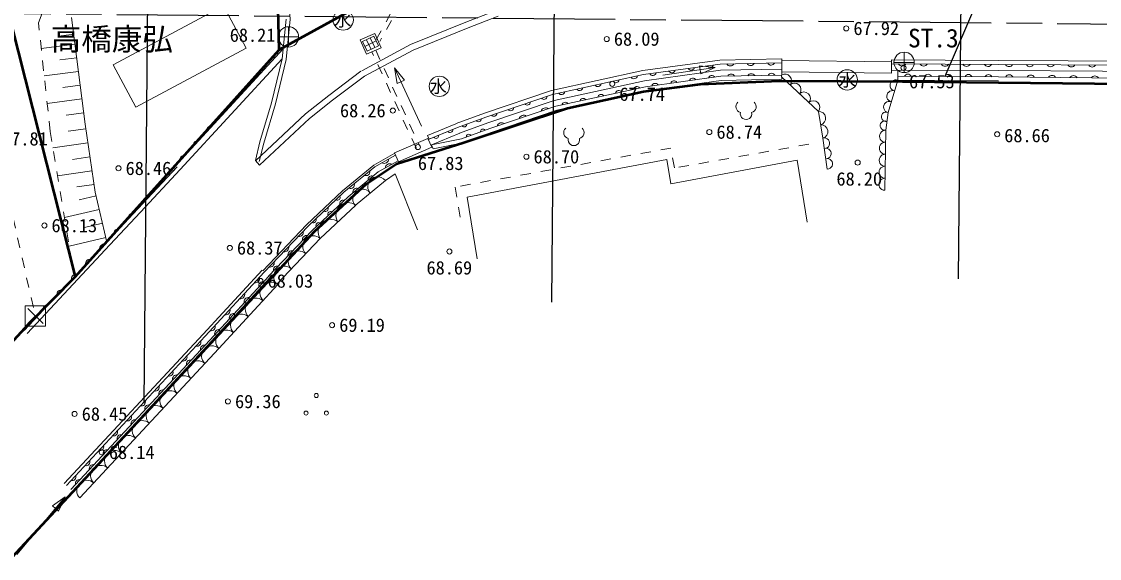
# Model space of a CAD drawing. Units: millimetres, scale not verified. Extents: x 0 to 478532, y 0 to 420999.
# Drawn here: x 138047 to 191054, y 80348 to 106724 of the extents above; entities that cross this region are included whole.
import ezdxf
from ezdxf.enums import TextEntityAlignment as Align

# ---------------------------------------------------------------- set-up
doc = ezdxf.new("R2010")
doc.units = ezdxf.units.MM
doc.header["$LTSCALE"] = 500
doc.linetypes.add('CHAIN', pattern=[18.5, 12, -1.5, 3.5, -1.5])
doc.linetypes.add('USER1', pattern=[2, 1, -1])
for name, color, linetype, lineweight in [('BGD', 7, 'Continuous', 13), ('BGD-EXST', 7, 'Continuous', 13), ('BMK-1', 171, 'Continuous', 25), ('BMK-SRVR', 3, 'Continuous', 13), ('境界', 6, 'Continuous', 50)]:
    doc.layers.add(name, color=color, linetype=linetype, lineweight=lineweight)
doc.layers.add('所有者', color=6, linetype='Continuous')
doc.styles.add('ＭＳ ゴシック', font='')
doc.styles.get('ＭＳ ゴシック').set_extended_font_data('MS Gothic')

msp = doc.modelspace()

# ---------------------------------------------------------------- linework, layer by layer
at = {"layer": 'BGD', "linetype": 'USER1'}
for p, q in [((155490.2, 105839.7), (157504.9, 109503.9)), ((157680.1, 109407.5), (155665.4, 105743.3)), ((138878.7, 106670.2), (139408.4, 108095.7)), ((139455.2, 101329.4), (138878.7, 106670.2)), ((157445.6, 100518.2), (155279.9, 105238.5)), ((155461.6, 105321.9), (157627.4, 100601.6)), ((139455.2, 101329.4), (140637.5, 94175.2)), ((169972.3, 100509.2), (159378.6, 98596.7)), ((170158.1, 99530.6), (169972.3, 100509.2)), ((176766.8, 100703.4), (170158.1, 99530.6)), ((159378.6, 98596.7), (159671.8, 96722.5))]:
    msp.add_line(p, q, dxfattribs=at)
at = {"layer": 'BGD'}
for p, q in [((147984.5, 107495.4), (142555.8, 104605.3)), ((149093.5, 105412.3), (147984.5, 107495.4)), ((161383.7, 107273.8), (159898.1, 106697.2)), ((140509.6, 106932.7), (141171.3, 101689.1)), ((151060.3, 106839.4), (150868.9, 104886.9)), ((159898.1, 106697.2), (157170.7, 105598.4)), ((140613.6, 106108.5), (139987.5, 106029.5)), ((155423.2, 106144), (154699.7, 105826.7)), ((155732.5, 105438.9), (155423.2, 106144)), ((140676.8, 105607.6), (139016, 105398)), ((154699.7, 105826.7), (155009, 105121.5)), ((157170.7, 105598.4), (154774.2, 104305)), ((154820.6, 105742.8), (155374.6, 106007.8)), ((155047.6, 105268.3), (154820.6, 105742.8)), ((154934.1, 105505.6), (155488.1, 105770.6)), ((155232.3, 105356.6), (155005.3, 105831.2)), ((155601.6, 105533.3), (155047.6, 105268.3)), ((155416.9, 105445), (155189.9, 105919.5)), ((155374.6, 106007.8), (155601.6, 105533.3)), ((143664.9, 102522.2), (149093.5, 105412.3)), ((145626.8, 99658.4), (150917.4, 105381.2)), ((145626.8, 99658.4), (150917.4, 105381.2)), ((155009, 105121.5), (155732.5, 105438.9)), ((140760.7, 104943.2), (139924.3, 104837.7)), ((142555.8, 104605.3), (143664.9, 102522.2)), ((150868.9, 104886.9), (145847.1, 99454.8)), ((150868.9, 104886.9), (150339.6, 102737.3)), ((156379.4, 104445.7), (156879.1, 103851.7)), ((156379.4, 104445.7), (156517, 103681.8)), ((156379.4, 104445.7), (157722.2, 101584.9)), ((172396.3, 104634.3), (168626.8, 104116.5)), ((168626.8, 104116.5), (172396.3, 104634.3)), ((172160.6, 104465.7), (169591.2, 104093.8)), ((172160.6, 104465.7), (171389.6, 104556.2)), ((171446.9, 104160.3), (171389.6, 104556.2)), ((172160.6, 104465.7), (171446.9, 104160.3)), ((172396.3, 104634.3), (175438, 104694.1)), ((175412.6, 104693.6), (172396.3, 104634.3)), ((175440.6, 104894.2), (175430.1, 104093.8)), ((180829.1, 104745.3), (175439.6, 104815.8)), ((180821.8, 104185.3), (180830.4, 104844.1)), ((186100.3, 104615.9), (180827.8, 104644.1)), ((186100.3, 104615.9), (180827.8, 104644.1)), ((186101.4, 104815.9), (180830.4, 104844.1)), ((186100.3, 104615.9), (196312.4, 104562.1)), ((196312.4, 104562.1), (186100.3, 104615.9)), ((140845.1, 104274.1), (139160.3, 104061.5)), ((154916.7, 104041), (153340.5, 102862.5)), ((168626.8, 104116.5), (164163.2, 103139.9)), ((164163.2, 103139.9), (168626.8, 104116.5)), ((172443.2, 104035.1), (168731.9, 103525.3)), ((175424.4, 104093.7), (172443.2, 104035.1)), ((175428.3, 103893.7), (175424.4, 104093.7)), ((177234.8, 102307.9), (175426.2, 104003.9)), ((177234.8, 102307.9), (175428.9, 104001.3)), ((175432.3, 104255.9), (180821.8, 104185.3)), ((180823.9, 104344.1), (186098.7, 104315.9)), ((181135.3, 104042.5), (181134.2, 103842.5)), ((181136.9, 104342.5), (181135.3, 104042.5)), ((181135.3, 104042.5), (186097.1, 104015.9)), ((181135.3, 104042.5), (186097.1, 104015.9)), ((186097.1, 104015.9), (194505.4, 103910)), ((194505.4, 103910), (186097.1, 104015.9)), ((140930.1, 103600.2), (140081.7, 103493.2)), ((156879.1, 103851.7), (156517, 103681.8)), ((168731.9, 103525.3), (164323.4, 102560.8)), ((181134.2, 103842.5), (180657, 102255.9)), ((180657, 102255.9), (181134.2, 103842.5)), ((181134.2, 103842.5), (186096, 103815.9)), ((141015.8, 102921.4), (139306.6, 102705.8)), ((152206.9, 101968), (153340.5, 102862.5)), ((164163.2, 103139.9), (160875.4, 102033.7)), ((160875.4, 102033.7), (164163.2, 103139.9)), ((150339.6, 102737.3), (149768.3, 100808.7)), ((164323.4, 102560.8), (161074.3, 101467.5)), ((177452.2, 100993.2), (177234.8, 102307.9)), ((177452.2, 100993.2), (177234.8, 102307.9)), ((141102, 102237.8), (140241.3, 102129.2)), ((149750.7, 99663), (152206.9, 101968)), ((160875.4, 102033.7), (159482.1, 101523.3)), ((160875.4, 102033.7), (159482.1, 101523.3)), ((180657, 102255.9), (180544.2, 101387.5)), ((180544.2, 101387.5), (180657, 102255.9)), ((141205.1, 101460.3), (140340.5, 101332.3)), ((141171.3, 101689.1), (141667.7, 98335.3)), ((159404.9, 101707.8), (158012.3, 101125.3)), ((159482.1, 101523.3), (158050.7, 100924.6)), ((159482.1, 101523.3), (158089.5, 100940.8)), ((159597.9, 101246.5), (158170.6, 100649.6)), ((161074.3, 101467.5), (159688.5, 100959.9)), ((180544.2, 101387.5), (180502.1, 98433.1)), ((180502.1, 98433.1), (180544.2, 101387.5)), ((141307.5, 100768.6), (139589.9, 100514.4)), ((149768.3, 100808.7), (149545.5, 99901.2)), ((158023.9, 100986.1), (156392.2, 100274.9)), ((158012.3, 101125.3), (158089.5, 100940.8)), ((158215.7, 100546), (158023.9, 100986.1)), ((159688.5, 100959.9), (158205.2, 100664.1)), ((159742.8, 100766.8), (158284, 100475.8)), ((177669.3, 99478), (177452.2, 100993.2)), ((177669.3, 99478), (177452.2, 100993.2)), ((156392.2, 100274.9), (156583.9, 99834.9)), ((156583.9, 99834.9), (158215.7, 100546)), ((158205.3, 100664.1), (158284, 100475.8)), ((141409.2, 100081.6), (140556.2, 99955.3)), ((149545.5, 99901.2), (149750.7, 99663)), ((155421.8, 99585.2), (156441.9, 100160.9)), ((156441.9, 100160.9), (155421.8, 99585.2)), ((155592.1, 99336.8), (156562.3, 99884.4)), ((159958.7, 98105.3), (169785.2, 99944)), ((169785.2, 99944), (169981.8, 98748.8)), ((176187, 99909.9), (169981.8, 98748.8)), ((176687, 96870.5), (176187, 99909.9)), ((141510.2, 99399.2), (139815.7, 99148.3)), ((143743.2, 97504), (145701.2, 99591.6)), ((145173.8, 99029.3), (145701.2, 99591.6)), ((153903.6, 98336.3), (155421.8, 99585.2)), ((155421.8, 99585.2), (153903.6, 98336.3)), ((154101.9, 98110.9), (155592.1, 99336.8)), ((156426.1, 99248.3), (155941.5, 98912.1)), ((157516.5, 96492.5), (156426.1, 99248.3)), ((138175.8, 91540.9), (145173.8, 99029.3)), ((141610.6, 98721.4), (140769, 98596.8)), ((154451.3, 97686.1), (155941.5, 98912.1)), ((154451.3, 97686.1), (155941.5, 98912.1)), ((141708.6, 98161.7), (140876.1, 97965.4)), ((141667.7, 98335.3), (142243.4, 95893.5)), ((152133.6, 96673), (153903.6, 98336.3)), ((153903.6, 98336.3), (152133.6, 96673)), ((152345.1, 96460), (154101.9, 98110.9)), ((160458.7, 95065.8), (159958.7, 98105.3)), ((152732.7, 96069.6), (154478.5, 97710.1)), ((141865.6, 97495.7), (140155.4, 97092.5)), ((143743.2, 97504), (142243.4, 95893.5)), ((142026.9, 96811.6), (141148.6, 96604.5)), ((152133.6, 96673), (149981.6, 94415.1)), ((152133.6, 96673), (149981.6, 94415.1)), ((140388.3, 95683.6), (142192.6, 96109)), ((150198.8, 94208.1), (152345.1, 96460)), ((150596.9, 93828.7), (152732.7, 96069.6)), ((142243.4, 95893.5), (138175.8, 91540.9)), ((142389.5, 95757), (138321.9, 91404.3)), ((147084.3, 91269.7), (149981.6, 94415.1)), ((149981.6, 94415.1), (147084.3, 91269.7)), ((150202.3, 94211.9), (147304.4, 91065.9)), ((147304.4, 91065.9), (150202.3, 94211.9)), ((147744.7, 90658.3), (150643.6, 93805.4)), ((138352.6, 91884.5), (139102.6, 92634.5)), ((138352.6, 92634.5), (139102.6, 91884.5)), ((140257.3, 83931.2), (147084.3, 91269.7)), ((147084.3, 91269.7), (140257.3, 83931.2)), ((140476.9, 83726.9), (147304.4, 91065.9)), ((140916.2, 83318.2), (147744.7, 90658.3)), ((140196.7, 83372.9), (137817.5, 80536.2)), ((140196.7, 83372.9), (139561.5, 82926.8)), ((140196.7, 83372.9), (139868, 82669.8)), ((139868, 82669.8), (139561.5, 82926.8))]:
    msp.add_line(p, q, dxfattribs=at)
at = {"layer": 'BGD', "linetype": 'USER1'}
msp.add_lwpolyline([(131886, 122294), (134628.2, 110172.4), (136739.6, 100966.2), (138727.6, 92259.5)], dxfattribs=at)
at = {"layer": 'BGD'}
for points in [[(149256.4, 114733), (149880.9, 113027.3), (151079.1, 109323.1), (151261, 106836.9), (151066.5, 104853), (150532.7, 102685), (149961.4, 100756.4), (149739.8, 99853.5)], [(161492.2, 106994.2), (160008.4, 106418.3), (157298.4, 105326.5), (154916.7, 104041)], [(175440.6, 104894.2), (172380.7, 104834.1), (168591.8, 104313.5), (164109.7, 103333), (160809.1, 102222.4), (159413.3, 101711)], [(186101.4, 104815.9), (196313.6, 104762.1), (211195.9, 104668.6), (223146.8, 104588.3), (234730.9, 104481.6), (244540.5, 104420.8)], [(149545.4, 99881.8), (152010.9, 102195.6), (153157.7, 103100.4), (154737.1, 104281.2)], [(175434.1, 104393.9), (172419.7, 104334.7), (168679.4, 103820.9), (164243.3, 102850.3), (160974.8, 101750.6), (159585.3, 101241.6)], [(175424.4, 104093.7), (172443.2, 104035.1), (168731.9, 103525.3), (164323.4, 102560.8), (161074.3, 101467.5), (159688.5, 100959.9)], [(186098.7, 104315.9), (196310.7, 104262.1), (211192.6, 104168.6), (223142.9, 104088.3), (234727.1, 103981.7), (244547.6, 103920.7)], [(175428.3, 103893.7), (172458.8, 103835.4), (168767, 103328.2), (164376.9, 102367.7), (161140.6, 101278.8), (159742.8, 100766.8)], [(149909.2, 94484.1), (152063.1, 96744), (153837.5, 98411.4), (155365, 99668), (156403, 100253.8)], [(150198.8, 94208.1), (152345.1, 96460), (154101.9, 98110.9), (155592.1, 99336.8), (156562.3, 99884.4)], [(145847.1, 99454.8), (143889.3, 97367.4), (142389.7, 95757.2)], [(150596.9, 93828.7), (152732.7, 96069.6), (154478.5, 97710.1)], [(140147.5, 84033.4), (146974.2, 91371.6), (149871.3, 94516.7)], [(140476.9, 83726.9), (147304.4, 91065.9), (150202.3, 94211.9)], [(140550.1, 83658.8), (147377.8, 90997.9), (150275.8, 94144.1)], [(140916.2, 83318.2), (147744.7, 90658.3), (150643.6, 93805.4)]]:
    msp.add_lwpolyline(points, dxfattribs=at)
msp.add_lwpolyline([(138227.6, 91759.5), (139227.6, 91759.5), (139227.6, 92759.5), (138227.6, 92759.5)], close=True, dxfattribs=at)
for centre, radius in [((153865.9, 106803.7), 500), ((158590.6, 103542.8), 500), ((178651.8, 103860.2), 500), ((152538.3, 88352.8), 100), ((152038.3, 87486.8), 100), ((153038.3, 87486.8), 100)]:
    msp.add_circle(centre, radius, dxfattribs=at)
for centre, radius, start, end in [((150646.8, 104968), 181.8, 73.98978, 200.50528), ((149985.5, 104252.7), 181.8, 73.99182, 200.50443), ((170972.5, 104515.1), 175.7, 213.33821, 342.30688), ((171914.8, 104644.6), 175.7, 213.33907, 342.30577), ((172897.2, 104734.6), 190.5, 209.48309, 332.76814), ((173902.7, 104754.4), 190.4, 209.48025, 332.7693), ((174908.1, 104774.1), 190.4, 209.48025, 332.7693), ((181355.6, 104745.8), 204.4, 210.41509, 328.9704), ((182410.1, 104740.1), 204.4, 210.41536, 328.97176), ((183464.6, 104734.5), 204.4, 210.41509, 328.9704), ((184519.1, 104728.8), 204.4, 210.41467, 328.97245), ((185573.6, 104723.2), 204.4, 210.41509, 328.9704), ((186611.4, 104708.1), 194.8, 208.82722, 330.57021), ((187632.6, 104702.7), 194.8, 208.82649, 330.57093), ((188653.8, 104697.3), 194.8, 208.82649, 330.57093), ((189675, 104691.9), 194.8, 208.82722, 330.57021), ((190696.3, 104686.6), 194.8, 208.82722, 330.57021), ((168166.4, 104083.3), 166, 215.76664, 348.91538), ((169087.7, 104256.2), 175.7, 213.33678, 342.30627), ((170030.1, 104385.6), 175.7, 213.33616, 342.30868), ((171061.2, 103772.8), 171.8, 32.53019, 163.11356), ((171989.1, 103900.2), 171.8, 32.52849, 163.11501), ((172941.8, 103957.7), 187.2, 28.89031, 153.36149), ((173935.5, 103977.2), 187.2, 28.89036, 153.36144), ((174929.2, 103996.7), 187.2, 28.89036, 153.36144), ((175592.5, 103821), 319.6, 320.35926, 121.7306), ((181631, 103953), 186.8, 27.37841, 152.00671), ((182623.4, 103947.7), 186.8, 27.38054, 152.00631), ((183615.7, 103942.4), 186.8, 27.37977, 152.00706), ((184608.1, 103937.1), 186.8, 27.378, 152.00885), ((185600.5, 103931.8), 186.8, 27.37722, 152.00962), ((186621.3, 103905.8), 203.4, 29.84058, 148.71543), ((187672.4, 103892.6), 203.4, 29.84085, 148.71681), ((188723.4, 103879.4), 203.4, 29.84058, 148.71543), ((189774.4, 103866.1), 203.5, 29.84332, 148.71434), ((190825.5, 103852.9), 203.4, 29.84058, 148.71543), ((149324.1, 103537.3), 181.8, 73.98978, 200.50528), ((165488.2, 103497.3), 166, 215.76664, 348.91538), ((166380.9, 103692.7), 166, 215.76408, 348.91795), ((167273.6, 103888), 166, 215.76664, 348.91538), ((168304.6, 103367.2), 163.1, 35.10994, 169.57172), ((169205.6, 103517.9), 171.8, 32.52992, 163.11564), ((170133.4, 103645.3), 171.8, 32.53019, 163.11356), ((176057.9, 103384.6), 319.6, 320.35959, 133.32478), ((181032.7, 103584.6), 277.1, 68.51727, 258.00257), ((148662.8, 102822), 181.8, 73.98978, 200.50528), ((163734.8, 103053.2), 154.5, 219.24099, 357.95107), ((164595.4, 103302), 166, 215.76664, 348.91538), ((165659.5, 102788.5), 163.1, 35.1105, 169.57116), ((166541.2, 102981.4), 163.1, 35.1105, 169.57116), ((167422.9, 103174.3), 163.1, 35.10994, 169.57172), ((176523.3, 102948.2), 319.6, 320.35926, 133.32576), ((180873.7, 103055.8), 277.1, 68.51676, 258.00277), ((162090.9, 102500.1), 154.5, 219.24184, 357.95021), ((162912.9, 102776.7), 154.5, 219.24184, 357.95021), ((163823.8, 102254.1), 231.4, 53.19116, 164.00124), ((164777.8, 102595.6), 163.1, 35.11215, 169.56992), ((173464.2, 102540.7), 288.1, 130.6006, 257.47189), ((173889.2, 102540.7), 288.1, 282.52967, 49.39784), ((176988.7, 102511.8), 319.6, 320.35926, 133.32576), ((177254.6, 101973.5), 335, 285.38313, 93.39139), ((180714.6, 102526.9), 277.1, 68.51676, 258.00277), ((148001.5, 102106.6), 181.8, 73.99234, 200.50142), ((160518, 101930.9), 126.5, 212.1945, 8.04606), ((161269, 102223.6), 154.4, 219.24082, 357.95375), ((162740.7, 101889.7), 231.4, 53.19116, 164.00124), ((173676.7, 102192.4), 283, 166.31445, 13.68555), ((180502.9, 101613.6), 229.9, 64.83507, 280.36542), ((180559.2, 102047.8), 229.9, 64.83493, 280.36573), ((147340.2, 101391.3), 181.8, 73.98978, 200.50528), ((159122.7, 101404.5), 129.1, 215.72756, 9.66335), ((159821.3, 101675.7), 126.5, 212.1945, 8.04606), ((160736.7, 101316.6), 125.6, 31.89147, 188.35037), ((161657.7, 101525.2), 231.4, 53.19339, 163.99901), ((164995.8, 101262.6), 288.1, 130.6006, 257.47189), ((165420.8, 101262.6), 288.1, 282.52967, 49.39784), ((177363.3, 101316.1), 335, 285.38201, 93.39165), ((180535.5, 101092.2), 295.5, 88.31324, 270.05399), ((146678.8, 100675.9), 181.8, 73.99182, 200.50443), ((158426.4, 101113.3), 129.1, 215.72756, 9.66335), ((160043.8, 101062.7), 125.6, 31.89147, 188.35037), ((165208.3, 100914.4), 283, 166.31445, 13.68555), ((177529.5, 100746.5), 258.5, 268.90894, 107.40589), ((180527.1, 100501.3), 295.5, 88.31324, 270.05399), ((177601.9, 100241.5), 258.5, 268.90891, 107.40482), ((180518.7, 99910.4), 295.5, 88.31276, 270.05349), ((146017.5, 99960.6), 181.8, 73.98978, 200.50528), ((155866, 100001.7), 244.4, 245.65903, 353.2222), ((156162.6, 99502.8), 235.9, 64.61529, 174.26485), ((177674.3, 99736.4), 258.5, 268.90931, 107.40426), ((145461.2, 99288.2), 132.5, 61.04805, 212.62135), ((154988.8, 99338), 184.2, 246.641, 12.24246), ((155269.9, 98969.1), 179.3, 65.69, 193.19465), ((180510.3, 99319.5), 295.5, 88.31326, 270.05397), ((144894, 98589.4), 195.9, 76.24949, 197.62902), ((154229.7, 98713.5), 184.2, 246.64195, 12.24397), ((155558, 98618.9), 482.7, 37.39284, 221.49181), ((180501.8, 98728.6), 295.5, 88.31324, 270.05399), ((153580.5, 98089), 141, 240.13592, 26.30264), ((154812.9, 98005.9), 482.7, 37.39284, 221.49181), ((154524.8, 98356.1), 179.3, 65.69, 193.19465), ((144194.2, 97840.6), 195.9, 76.24651, 197.62964), ((152990.5, 97534.5), 141, 240.13545, 26.30156), ((154116.5, 97220.8), 608.7, 53.50308, 212.93462), ((153836.2, 97806.8), 139.7, 59.72506, 206.71383), ((143494.4, 97091.7), 195.9, 76.25029, 197.627), ((152400.5, 96980.1), 141, 240.13545, 26.30156), ((153243.6, 96400.5), 608.7, 53.50321, 212.93484), ((153250.6, 97256.5), 139.7, 59.72414, 206.71329), ((142794.6, 96342.9), 195.9, 76.24949, 197.62902), ((152665, 96706.3), 139.7, 59.72213, 206.71529), ((151702.5, 96365.8), 200.1, 256.39983, 16.35223), ((152059.3, 96016.2), 199.3, 76.26699, 196.48302), ((152388.5, 95684.9), 516.2, 48.17451, 224.576), ((142094.8, 95594), 195.9, 76.24949, 197.62902), ((150985.1, 95613.2), 200.1, 256.39789, 16.35304), ((151343.8, 95265.6), 199.3, 76.26619, 196.48501), ((151676.6, 94938), 516.2, 48.17532, 224.57598), ((141395, 94845.2), 195.9, 76.24821, 197.62793), ((150267.8, 94860.5), 200.1, 256.39868, 16.35105), ((150628.4, 94514.9), 199.3, 76.26519, 196.48482), ((150964.6, 94191), 516.2, 48.1751, 224.5758), ((140695.2, 94096.4), 195.9, 76.25029, 197.627), ((149539.5, 94095.6), 208.8, 258.74804, 15.95413), ((149920.1, 93744.9), 208.8, 78.75628, 195.94506), ((149760, 93892.3), 208.8, 258.75642, 15.94491), ((150307.7, 93387.6), 536.1, 51.2081, 223.49426), ((139995.3, 93347.5), 195.9, 76.24949, 197.62902), ((148815.1, 93309.3), 208.8, 258.74827, 15.955), ((139295.5, 92598.7), 195.9, 76.24753, 197.62984), ((149195.6, 92958.4), 208.8, 78.75808, 195.94326), ((149035.5, 93105.8), 208.8, 258.75642, 15.94491), ((149583, 92600.8), 536, 51.20791, 223.49408), ((148090.8, 92522.9), 208.8, 258.74882, 15.95217), ((148471.1, 92171.9), 208.8, 78.75808, 195.94326), ((148311.1, 92319.3), 208.8, 258.75462, 15.94671), ((148858.3, 91814), 536.1, 51.2081, 223.49426), ((138595.7, 91849.8), 195.9, 76.24846, 197.62882), ((147366.4, 91736.5), 208.8, 258.74804, 15.95413), ((147746.7, 91385.4), 208.8, 78.7573, 195.94521), ((147586.6, 91532.8), 208.8, 258.75565, 15.94687), ((148133.6, 91027.2), 536, 51.20791, 223.49408), ((146677.4, 90963.7), 189.5, 255.25617, 18.87983), ((147028.6, 90637.9), 189.6, 75.26027, 198.87539), ((147404.2, 90290.4), 501.3, 47.21271, 226.92358), ((145994.7, 90229.9), 189.5, 255.25617, 18.87983), ((146345.9, 89904), 189.6, 75.26103, 198.87471), ((146721.4, 89556.4), 501.3, 47.21189, 226.9236), ((145312, 89496), 189.5, 255.25698, 18.87777), ((145663.1, 89170.1), 189.6, 75.25827, 198.87622), ((146038.5, 88822.4), 501.3, 47.21228, 226.92321), ((144629.3, 88762.2), 189.5, 255.25617, 18.87983), ((144980.4, 88436.2), 189.6, 75.2613, 198.8756), ((145355.7, 88088.4), 501.3, 47.21229, 226.924), ((143946.6, 88028.4), 189.5, 255.25602, 18.87881), ((144297.6, 87702.3), 189.6, 75.25999, 198.8745), ((144672.8, 87354.4), 501.3, 47.21189, 226.9236), ((143263.9, 87294.5), 189.5, 255.25617, 18.87983), ((143614.9, 86968.4), 189.6, 75.25931, 198.87643), ((143990, 86620.4), 501.3, 47.21249, 226.92339), ((142581.2, 86560.7), 189.5, 255.25617, 18.87983), ((142932.1, 86234.5), 189.6, 75.26027, 198.87539), ((141898.5, 85826.8), 189.5, 255.25698, 18.87777), ((143307.1, 85886.4), 501.3, 47.21169, 226.92421), ((142249.4, 85500.6), 189.6, 75.26103, 198.87471), ((142624.3, 85152.4), 501.3, 47.21228, 226.92321), ((141215.8, 85093), 189.5, 255.25617, 18.87983), ((141566.6, 84766.7), 189.6, 75.25827, 198.87622), ((141941.4, 84418.4), 501.3, 47.21249, 226.92339), ((140533.1, 84359.1), 189.5, 255.25802, 18.87798), ((140883.9, 84032.8), 189.6, 75.2613, 198.8756), ((141258.6, 83684.4), 501.3, 47.21169, 226.92421)]:
    msp.add_arc(centre, radius, start, end, dxfattribs=at)
at = {"layer": 'BGD-EXST'}
for centre in [(178606.5, 106391.5), (166827, 105867.7), (181420.1, 104448.3), (167099.1, 103665.1), (156306.4, 102352), (171870.1, 101296.9), (186023.1, 101190.4), (157536.5, 100559.9), (162875.9, 100085.5), (179164.5, 99795.6), (142813.5, 99515), (139168.1, 96703.4), (148288.9, 95604.5), (159086.6, 95429.1), (149794.4, 93980), (153319.6, 91809.7), (148195.7, 88060.1), (140656.4, 87444.8), (141992.1, 85561.7)]:
    msp.add_circle(centre, 125, dxfattribs=at)
at = {"layer": 'BMK-1'}
for p, q in [((293893.2, 361411.2), (183450.8, 104030.1)), ((145235.4, 212309.2), (144052.7, 87970.4)), ((165176.3, 205999.9), (164100.9, 92943.6)), ((185117.2, 199690.7), (184112.7, 94085.4))]:
    msp.add_line(p, q, dxfattribs=at)
at = {"layer": 'BMK-1', "linetype": 'CHAIN'}
msp.add_line((124235.2, 107250.3), (324321, 105347.1), dxfattribs=at)
at = {"layer": 'BMK-SRVR'}
for p, q in [((151174, 105471.7), (151174, 106471.7)), ((150674, 105971.7), (151674, 105971.7)), ((181451.2, 104220.4), (181451.2, 105220.4)), ((180951.2, 104720.4), (181951.2, 104720.4))]:
    msp.add_line(p, q, dxfattribs=at)
for centre in [(151174, 105971.7), (181451.2, 104720.4)]:
    msp.add_circle(centre, 500, dxfattribs=at)
at = {"layer": '境界'}
for p, q in [((133503.8, 122583.5), (140690.2, 94178.1)), ((150718.6, 105338.8), (150610.2, 109852)), ((158086.5, 109385.1), (150718.6, 105338.8)), ((140690.2, 94178.1), (150718.6, 105338.8)), ((168631.1, 103281.9), (171435.8, 103651.8)), ((171435.8, 103651.8), (175323.1, 103818.8)), ((175323.1, 103818.8), (181369.8, 103787.3)), ((181369.8, 103787.3), (207844.9, 103475.7)), ((164901.2, 102464), (168631.1, 103281.9)), ((159800, 100782.6), (164901.2, 102464)), ((156490.4, 99739.2), (159800, 100782.6)), ((155003.9, 98753.9), (156490.4, 99739.2)), ((152455.3, 96410.5), (155003.9, 98753.9)), ((136598.4, 79353.1), (152455.3, 96410.5)), ((140690.2, 94178.1), (138390.9, 91857.2)), ((138390.9, 91857.2), (132668.2, 85651.5))]:
    msp.add_line(p, q, dxfattribs=at)

# ---------------------------------------------------------------- texts
at = {"layer": 'BGD', "style": 'ＭＳ ゴシック'}
for p in [(153834.9, 106804.6), (158535.8, 103539.6), (178650.8, 103853.2)]:
    msp.add_text('水', height=623.2, dxfattribs=at).set_placement(p, align=Align.MIDDLE_CENTER)
at = {"layer": 'BGD-EXST', "style": 'ＭＳ ゴシック'}
for s, p in [('67.92', (178956.5, 106391.5)), ('68.21', (148284.3, 106059.7)), ('68.09', (167177, 105867.7)), ('67.53', (181689.9, 103775.3)), ('67.74', (167444.6, 103159.3)), ('68.26', (153706.4, 102352)), ('67.81', (137089.6, 100966.2)), ('68.74', (172220.1, 101296.9)), ('68.66', (186373.1, 101127.6)), ('68.70', (163225.9, 100085.5)), ('68.46', (143163.5, 99515)), ('67.83', (157537.6, 99759.9)), ('68.20', (178121.2, 98995.6)), ('68.13', (139518.1, 96703.4)), ('68.37', (148638.9, 95604.5)), ('68.69', (157961.6, 94629.1)), ('68.03', (150144.4, 93980)), ('69.19', (153669.6, 91809.7)), ('69.36', (148545.7, 88060.1)), ('68.45', (141006.4, 87444.8)), ('68.14', (142342.1, 85561.7))]:
    msp.add_text(s, height=659.8, dxfattribs=at).set_placement(p, align=Align.MIDDLE_LEFT)
at = {"layer": 'BMK-SRVR', "style": 'ＭＳ ゴシック'}
msp.add_text('ST.3', height=916.4, dxfattribs=at).set_placement((182887.3, 105913.2), align=Align.MIDDLE_CENTER)
at = {"layer": '所有者', "style": 'ＭＳ ゴシック'}
msp.add_text('高橋康弘', height=1100, dxfattribs=at).set_placement((142483.3, 104986.8), align=Align.BOTTOM_CENTER)

doc.saveas('drawing.dxf')
